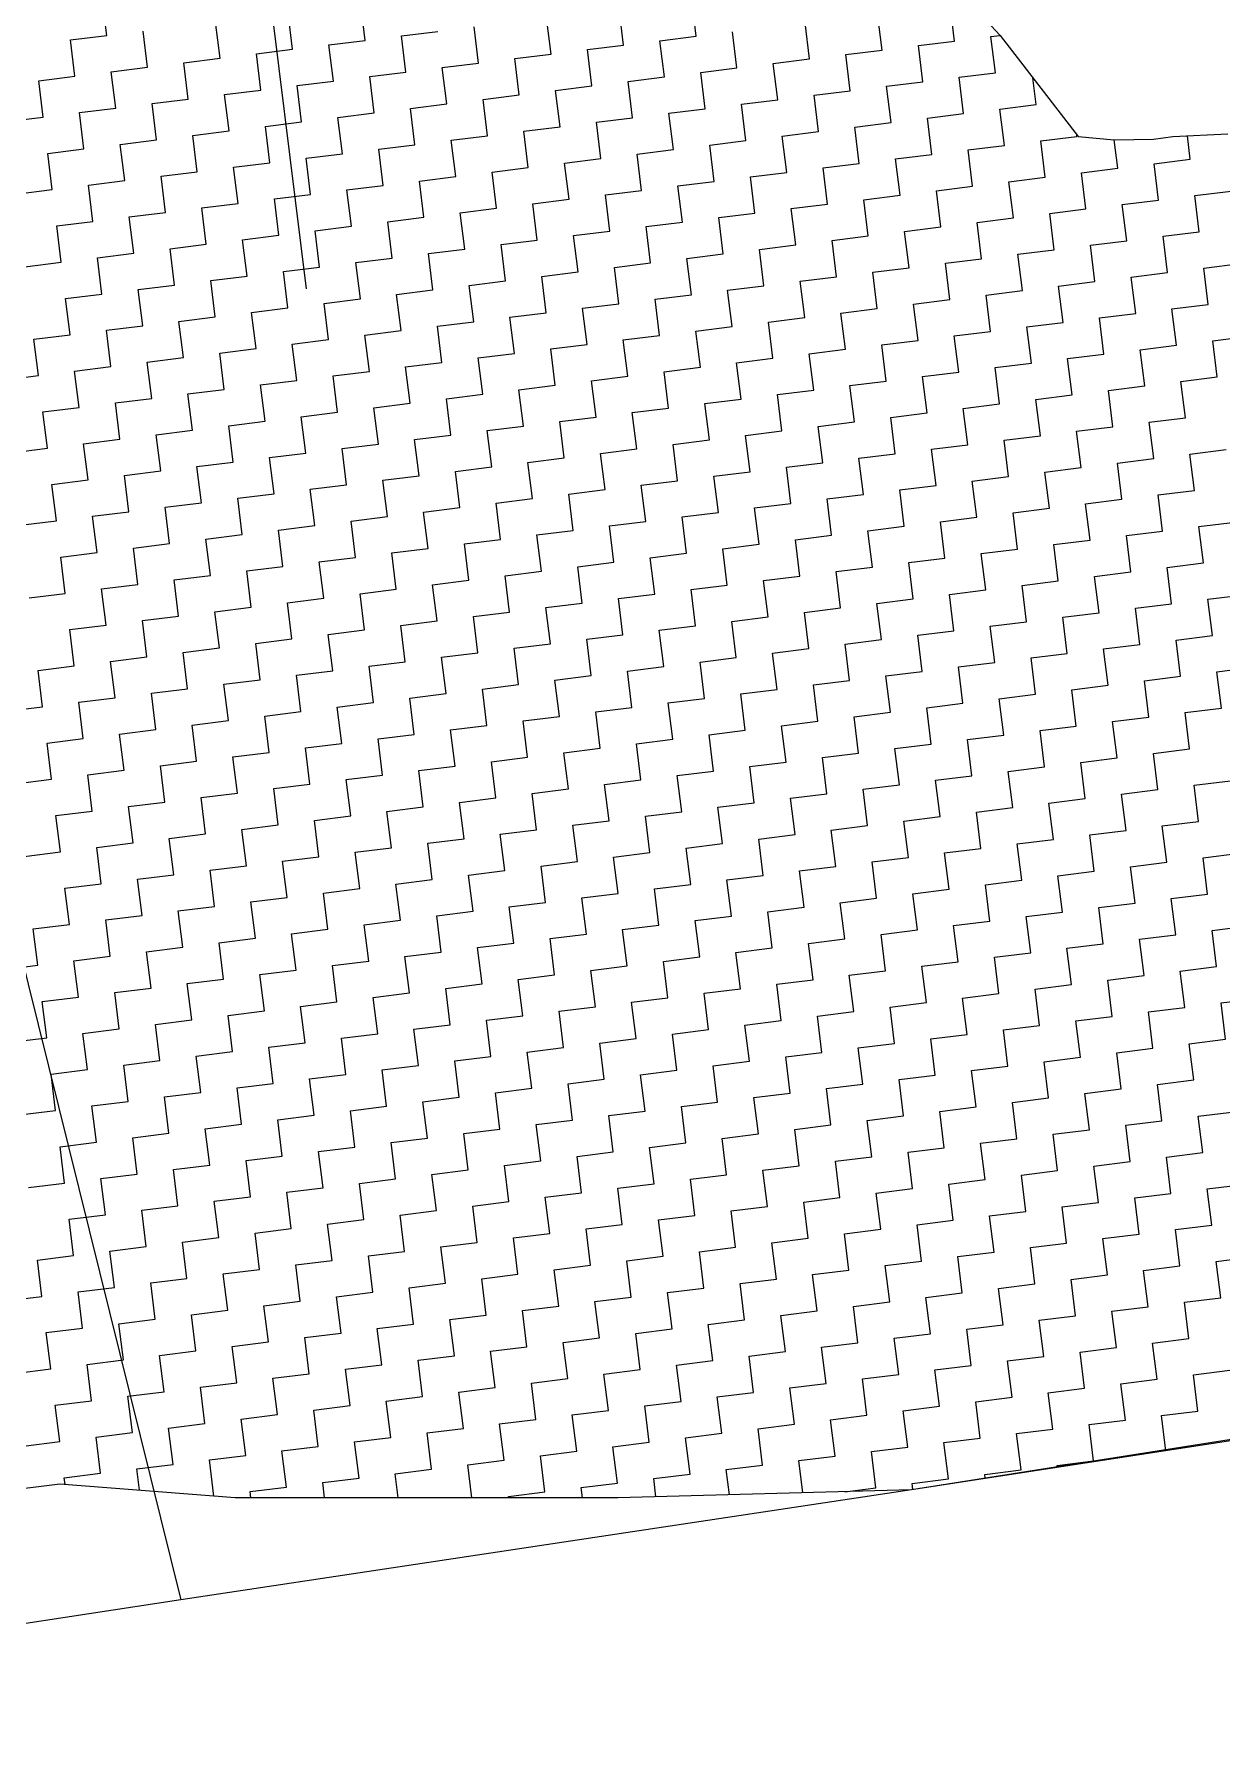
# Model space of a CAD drawing. Header units: metres. Extents: x 286056 to 292206, y 2024114 to 2027347.
# Drawn here: x 289647.4 to 289962.1, y 2024536.5 to 2024992.5 of the extents above; entities that cross this region are included whole.
import ezdxf

# ---------------------------------------------------------------- set-up
doc = ezdxf.new("R2010")
doc.units = ezdxf.units.M
doc.header["$LTSCALE"] = 0.3
doc.header["$MEASUREMENT"] = 0
for name, color, linetype in [('POLY_HATCH', 12, 'Continuous'), ('POLY_PARCEL', 6, 'Continuous'), ('V_BOUND_LINE', 7, 'Continuous')]:
    doc.layers.add(name, color=color, linetype=linetype)

# ---------------------------------------------------------------- blocks, each defined once
blk = doc.blocks.new('13')
blk.add_lwpolyline([(438.202, 223.583), (438.202, 199.323)])
at = {"layer": 'POLY_HATCH', "linetype": 'Continuous'}
for p, q in [((432.5, 208.75), (432.5, 210)), ((431.25, 208.75), (432.5, 208.75)), ((431.25, 207.5), (431.25, 208.75)), ((433.75, 207.5), (433.75, 208.75)), ((436.25, 207.5), (436.25, 208.75)), ((438.75, 207.5), (438.75, 208.75)), ((441.25, 207.5), (441.25, 208.75)), ((430, 207.5), (431.25, 207.5)), ((430, 206.25), (430, 207.5)), ((432.5, 207.5), (433.75, 207.5)), ((432.5, 206.25), (432.5, 207.5)), ((435, 207.5), (436.25, 207.5)), ((435, 206.25), (435, 207.5)), ((437.5, 207.5), (438.75, 207.5)), ((437.5, 206.25), (437.5, 207.5)), ((440, 207.5), (441.25, 207.5)), ((440, 206.25), (440, 207.5)), ((442.5, 207.5), (443.75, 207.5)), ((442.5, 206.25), (442.5, 207.5)), ((445, 206.25), (445, 207.5)), ((447.5, 206.25), (447.5, 207.5)), ((450, 206.25), (450, 207.5)), ((452.5, 206.25), (452.5, 207.5)), ((428.75, 206.25), (430, 206.25)), ((431.25, 206.25), (432.5, 206.25)), ((431.25, 205), (431.25, 206.25)), ((433.75, 206.25), (435, 206.25)), ((433.75, 205), (433.75, 206.25)), ((436.25, 206.25), (437.5, 206.25)), ((436.25, 205), (436.25, 206.25)), ((438.75, 206.25), (440, 206.25)), ((438.75, 205), (438.75, 206.25)), ((441.25, 206.25), (442.5, 206.25)), ((441.25, 205), (441.25, 206.25)), ((443.75, 206.25), (445, 206.25)), ((443.75, 205), (443.75, 206.25)), ((446.25, 206.25), (447.5, 206.25)), ((446.25, 205), (446.25, 206.25)), ((448.75, 206.25), (450, 206.25)), ((448.75, 205), (448.75, 206.25)), ((451.25, 206.25), (452.5, 206.25)), ((451.25, 205), (451.25, 206.25)), ((453.75, 205), (453.75, 206.25)), ((456.25, 205), (456.25, 206.25)), ((458.75, 205), (458.75, 206.25)), ((461.25, 205), (461.25, 206.25)), ((430, 205), (431.25, 205)), ((430, 203.75), (430, 205)), ((432.5, 205), (433.75, 205)), ((432.5, 203.75), (432.5, 205)), ((435, 205), (436.25, 205)), ((435, 203.75), (435, 205)), ((437.5, 205), (438.75, 205)), ((437.5, 203.75), (437.5, 205)), ((440, 205), (441.25, 205)), ((440, 203.75), (440, 205)), ((442.5, 205), (443.75, 205)), ((442.5, 203.75), (442.5, 205)), ((445, 205), (446.25, 205)), ((445, 203.75), (445, 205)), ((447.5, 205), (448.75, 205)), ((447.5, 203.75), (447.5, 205)), ((450, 205), (451.25, 205)), ((450, 203.75), (450, 205)), ((452.5, 205), (453.75, 205)), ((452.5, 203.75), (452.5, 205)), ((455, 205), (456.25, 205)), ((455, 203.75), (455, 205)), ((457.5, 205), (458.75, 205)), ((457.5, 203.75), (457.5, 205)), ((460, 205), (461.25, 205)), ((460, 203.75), (460, 205)), ((462.5, 205), (462.812, 205)), ((462.5, 203.75), (462.5, 205)), ((428.75, 203.75), (430, 203.75)), ((431.25, 203.75), (432.5, 203.75)), ((431.25, 202.5), (431.25, 203.75)), ((433.75, 203.75), (435, 203.75)), ((433.75, 202.5), (433.75, 203.75)), ((436.25, 203.75), (437.5, 203.75)), ((436.25, 202.5), (436.25, 203.75)), ((438.75, 203.75), (440, 203.75)), ((438.75, 202.5), (438.75, 203.75)), ((441.25, 203.75), (442.5, 203.75)), ((441.25, 202.5), (441.25, 203.75)), ((443.75, 203.75), (445, 203.75)), ((443.75, 202.5), (443.75, 203.75)), ((446.25, 203.75), (447.5, 203.75)), ((446.25, 202.5), (446.25, 203.75)), ((448.75, 203.75), (450, 203.75)), ((448.75, 202.5), (448.75, 203.75)), ((451.25, 203.75), (452.5, 203.75)), ((451.25, 202.5), (451.25, 203.75)), ((453.75, 203.75), (455, 203.75)), ((453.75, 202.5), (453.75, 203.75)), ((456.25, 203.75), (457.5, 203.75)), ((456.25, 202.5), (456.25, 203.75)), ((458.75, 203.75), (460, 203.75)), ((458.75, 202.5), (458.75, 203.75)), ((461.25, 203.75), (462.5, 203.75)), ((461.25, 202.5), (461.25, 203.75)), ((463.75, 202.5), (463.75, 203.421)), ((430, 202.5), (431.25, 202.5)), ((430, 201.25), (430, 202.5)), ((432.5, 202.5), (433.75, 202.5)), ((432.5, 201.25), (432.5, 202.5)), ((435, 202.5), (436.25, 202.5)), ((435, 201.25), (435, 202.5)), ((437.5, 202.5), (438.75, 202.5)), ((437.5, 201.25), (437.5, 202.5)), ((440, 202.5), (441.25, 202.5)), ((440, 201.25), (440, 202.5)), ((442.5, 202.5), (443.75, 202.5)), ((442.5, 201.25), (442.5, 202.5)), ((445, 202.5), (446.25, 202.5)), ((445, 201.25), (445, 202.5)), ((447.5, 202.5), (448.75, 202.5)), ((447.5, 201.25), (447.5, 202.5)), ((450, 202.5), (451.25, 202.5)), ((450, 201.25), (450, 202.5)), ((452.5, 202.5), (453.75, 202.5)), ((452.5, 201.25), (452.5, 202.5)), ((455, 202.5), (456.25, 202.5)), ((455, 201.25), (455, 202.5)), ((457.5, 202.5), (458.75, 202.5)), ((457.5, 201.25), (457.5, 202.5)), ((460, 202.5), (461.25, 202.5)), ((460, 201.25), (460, 202.5)), ((462.5, 202.5), (463.75, 202.5)), ((462.5, 201.25), (462.5, 202.5)), ((428.75, 201.25), (430, 201.25)), ((431.25, 201.25), (432.5, 201.25)), ((431.25, 200), (431.25, 201.25)), ((433.75, 201.25), (435, 201.25)), ((433.75, 200), (433.75, 201.25)), ((436.25, 201.25), (437.5, 201.25)), ((436.25, 200), (436.25, 201.25)), ((438.75, 201.25), (440, 201.25)), ((438.75, 200), (438.75, 201.25)), ((441.25, 201.25), (442.5, 201.25)), ((441.25, 200), (441.25, 201.25)), ((443.75, 201.25), (445, 201.25)), ((443.75, 200), (443.75, 201.25)), ((446.25, 201.25), (447.5, 201.25)), ((446.25, 200), (446.25, 201.25)), ((448.75, 201.25), (450, 201.25)), ((448.75, 200), (448.75, 201.25)), ((451.25, 201.25), (452.5, 201.25)), ((451.25, 200), (451.25, 201.25)), ((453.75, 201.25), (455, 201.25)), ((453.75, 200), (453.75, 201.25)), ((456.25, 201.25), (457.5, 201.25)), ((456.25, 200), (456.25, 201.25)), ((458.75, 201.25), (460, 201.25)), ((458.75, 200), (458.75, 201.25)), ((461.25, 201.25), (462.5, 201.25)), ((461.25, 200), (461.25, 201.25)), ((463.75, 201.25), (465, 201.25)), ((463.75, 200), (463.75, 201.25)), ((465, 201.25), (465, 201.314)), ((466.25, 200), (466.25, 200.974)), ((468.75, 200), (468.75, 200.805)), ((430, 200), (431.25, 200)), ((430, 198.75), (430, 200)), ((432.5, 200), (433.75, 200)), ((432.5, 198.75), (432.5, 200)), ((435, 200), (436.25, 200)), ((435, 198.75), (435, 200)), ((437.5, 200), (438.75, 200)), ((437.5, 198.75), (437.5, 200)), ((440, 200), (441.25, 200)), ((440, 198.75), (440, 200)), ((442.5, 200), (443.75, 200)), ((442.5, 198.75), (442.5, 200)), ((445, 200), (446.25, 200)), ((445, 198.75), (445, 200)), ((447.5, 200), (448.75, 200)), ((447.5, 198.75), (447.5, 200)), ((450, 200), (451.25, 200)), ((450, 198.75), (450, 200)), ((452.5, 200), (453.75, 200)), ((452.5, 198.75), (452.5, 200)), ((455, 200), (456.25, 200)), ((455, 198.75), (455, 200)), ((457.5, 200), (458.75, 200)), ((457.5, 198.75), (457.5, 200)), ((460, 200), (461.25, 200)), ((460, 198.75), (460, 200)), ((462.5, 200), (463.75, 200)), ((462.5, 198.75), (462.5, 200)), ((465, 200), (466.25, 200)), ((465, 198.75), (465, 200)), ((467.5, 200), (468.75, 200)), ((467.5, 198.75), (467.5, 200)), ((428.75, 198.75), (430, 198.75)), ((428.75, 197.5), (428.75, 198.75)), ((431.25, 198.75), (432.5, 198.75)), ((431.25, 197.5), (431.25, 198.75)), ((433.75, 198.75), (435, 198.75)), ((433.75, 197.5), (433.75, 198.75)), ((436.25, 198.75), (437.5, 198.75)), ((436.25, 197.5), (436.25, 198.75)), ((438.75, 198.75), (440, 198.75)), ((438.75, 197.5), (438.75, 198.75)), ((441.25, 198.75), (442.5, 198.75)), ((441.25, 197.5), (441.25, 198.75)), ((443.75, 198.75), (445, 198.75)), ((443.75, 197.5), (443.75, 198.75)), ((446.25, 198.75), (447.5, 198.75)), ((446.25, 197.5), (446.25, 198.75)), ((448.75, 198.75), (450, 198.75)), ((448.75, 197.5), (448.75, 198.75)), ((451.25, 198.75), (452.5, 198.75)), ((451.25, 197.5), (451.25, 198.75)), ((453.75, 198.75), (455, 198.75)), ((453.75, 197.5), (453.75, 198.75)), ((456.25, 198.75), (457.5, 198.75)), ((456.25, 197.5), (456.25, 198.75)), ((458.75, 198.75), (460, 198.75)), ((458.75, 197.5), (458.75, 198.75)), ((461.25, 198.75), (462.5, 198.75)), ((461.25, 197.5), (461.25, 198.75)), ((463.75, 198.75), (465, 198.75)), ((463.75, 197.5), (463.75, 198.75)), ((466.25, 198.75), (467.5, 198.75)), ((466.25, 197.5), (466.25, 198.75)), ((468.75, 198.75), (470, 198.75)), ((468.75, 197.5), (468.75, 198.75)), ((427.5, 197.5), (428.75, 197.5)), ((430, 197.5), (431.25, 197.5)), ((430, 196.25), (430, 197.5)), ((432.5, 197.5), (433.75, 197.5)), ((432.5, 196.25), (432.5, 197.5)), ((435, 197.5), (436.25, 197.5)), ((435, 196.25), (435, 197.5)), ((437.5, 197.5), (438.75, 197.5)), ((437.5, 196.25), (437.5, 197.5)), ((440, 197.5), (441.25, 197.5)), ((440, 196.25), (440, 197.5)), ((442.5, 197.5), (443.75, 197.5)), ((442.5, 196.25), (442.5, 197.5)), ((445, 197.5), (446.25, 197.5)), ((445, 196.25), (445, 197.5)), ((447.5, 197.5), (448.75, 197.5)), ((447.5, 196.25), (447.5, 197.5)), ((450, 197.5), (451.25, 197.5)), ((450, 196.25), (450, 197.5)), ((452.5, 197.5), (453.75, 197.5)), ((452.5, 196.25), (452.5, 197.5)), ((455, 197.5), (456.25, 197.5)), ((455, 196.25), (455, 197.5)), ((457.5, 197.5), (458.75, 197.5)), ((457.5, 196.25), (457.5, 197.5)), ((460, 197.5), (461.25, 197.5)), ((460, 196.25), (460, 197.5)), ((462.5, 197.5), (463.75, 197.5)), ((462.5, 196.25), (462.5, 197.5)), ((465, 197.5), (466.25, 197.5)), ((465, 196.25), (465, 197.5)), ((467.5, 197.5), (468.75, 197.5)), ((467.5, 196.25), (467.5, 197.5)), ((428.75, 196.25), (430, 196.25)), ((428.75, 195), (428.75, 196.25)), ((431.25, 196.25), (432.5, 196.25)), ((431.25, 195), (431.25, 196.25)), ((433.75, 196.25), (435, 196.25)), ((433.75, 195), (433.75, 196.25)), ((436.25, 196.25), (437.5, 196.25)), ((436.25, 195), (436.25, 196.25)), ((438.75, 196.25), (440, 196.25)), ((438.75, 195), (438.75, 196.25)), ((441.25, 196.25), (442.5, 196.25)), ((441.25, 195), (441.25, 196.25)), ((443.75, 196.25), (445, 196.25)), ((443.75, 195), (443.75, 196.25)), ((446.25, 196.25), (447.5, 196.25)), ((446.25, 195), (446.25, 196.25)), ((448.75, 196.25), (450, 196.25)), ((448.75, 195), (448.75, 196.25)), ((451.25, 196.25), (452.5, 196.25)), ((451.25, 195), (451.25, 196.25)), ((453.75, 196.25), (455, 196.25)), ((453.75, 195), (453.75, 196.25)), ((456.25, 196.25), (457.5, 196.25)), ((456.25, 195), (456.25, 196.25)), ((458.75, 196.25), (460, 196.25)), ((458.75, 195), (458.75, 196.25)), ((461.25, 196.25), (462.5, 196.25)), ((461.25, 195), (461.25, 196.25)), ((463.75, 196.25), (465, 196.25)), ((463.75, 195), (463.75, 196.25)), ((466.25, 196.25), (467.5, 196.25)), ((466.25, 195), (466.25, 196.25)), ((468.75, 196.25), (470, 196.25)), ((468.75, 195), (468.75, 196.25)), ((427.5, 195), (428.75, 195)), ((430, 195), (431.25, 195)), ((430, 193.75), (430, 195)), ((432.5, 195), (433.75, 195)), ((432.5, 193.75), (432.5, 195)), ((435, 195), (436.25, 195)), ((435, 193.75), (435, 195)), ((437.5, 195), (438.75, 195)), ((437.5, 193.75), (437.5, 195)), ((440, 195), (441.25, 195)), ((440, 193.75), (440, 195)), ((442.5, 195), (443.75, 195)), ((442.5, 193.75), (442.5, 195)), ((445, 195), (446.25, 195)), ((445, 193.75), (445, 195)), ((447.5, 195), (448.75, 195)), ((447.5, 193.75), (447.5, 195)), ((450, 195), (451.25, 195)), ((450, 193.75), (450, 195)), ((452.5, 195), (453.75, 195)), ((452.5, 193.75), (452.5, 195)), ((455, 195), (456.25, 195)), ((455, 193.75), (455, 195)), ((457.5, 195), (458.75, 195)), ((457.5, 193.75), (457.5, 195)), ((460, 195), (461.25, 195)), ((460, 193.75), (460, 195)), ((462.5, 195), (463.75, 195)), ((462.5, 193.75), (462.5, 195)), ((465, 195), (466.25, 195)), ((465, 193.75), (465, 195)), ((467.5, 195), (468.75, 195)), ((467.5, 193.75), (467.5, 195)), ((428.75, 193.75), (430, 193.75)), ((428.75, 192.5), (428.75, 193.75)), ((431.25, 193.75), (432.5, 193.75)), ((431.25, 192.5), (431.25, 193.75)), ((433.75, 193.75), (435, 193.75)), ((433.75, 192.5), (433.75, 193.75)), ((436.25, 193.75), (437.5, 193.75)), ((436.25, 192.5), (436.25, 193.75)), ((438.75, 193.75), (440, 193.75)), ((438.75, 192.5), (438.75, 193.75)), ((441.25, 193.75), (442.5, 193.75)), ((441.25, 192.5), (441.25, 193.75)), ((443.75, 193.75), (445, 193.75)), ((443.75, 192.5), (443.75, 193.75)), ((446.25, 193.75), (447.5, 193.75)), ((446.25, 192.5), (446.25, 193.75)), ((448.75, 193.75), (450, 193.75)), ((448.75, 192.5), (448.75, 193.75)), ((451.25, 193.75), (452.5, 193.75)), ((451.25, 192.5), (451.25, 193.75)), ((453.75, 193.75), (455, 193.75)), ((453.75, 192.5), (453.75, 193.75)), ((456.25, 193.75), (457.5, 193.75)), ((456.25, 192.5), (456.25, 193.75)), ((458.75, 193.75), (460, 193.75)), ((458.75, 192.5), (458.75, 193.75)), ((461.25, 193.75), (462.5, 193.75)), ((461.25, 192.5), (461.25, 193.75)), ((463.75, 193.75), (465, 193.75)), ((463.75, 192.5), (463.75, 193.75)), ((466.25, 193.75), (467.5, 193.75)), ((466.25, 192.5), (466.25, 193.75)), ((468.75, 193.75), (470, 193.75)), ((468.75, 192.5), (468.75, 193.75)), ((427.5, 192.5), (428.75, 192.5)), ((430, 192.5), (431.25, 192.5)), ((430, 191.25), (430, 192.5)), ((432.5, 192.5), (433.75, 192.5)), ((432.5, 191.25), (432.5, 192.5)), ((435, 192.5), (436.25, 192.5)), ((435, 191.25), (435, 192.5)), ((437.5, 192.5), (438.75, 192.5)), ((437.5, 191.25), (437.5, 192.5)), ((440, 192.5), (441.25, 192.5)), ((440, 191.25), (440, 192.5)), ((442.5, 192.5), (443.75, 192.5)), ((442.5, 191.25), (442.5, 192.5)), ((445, 192.5), (446.25, 192.5)), ((445, 191.25), (445, 192.5)), ((447.5, 192.5), (448.75, 192.5)), ((447.5, 191.25), (447.5, 192.5)), ((450, 192.5), (451.25, 192.5)), ((450, 191.25), (450, 192.5)), ((452.5, 192.5), (453.75, 192.5)), ((452.5, 191.25), (452.5, 192.5)), ((455, 192.5), (456.25, 192.5)), ((455, 191.25), (455, 192.5)), ((457.5, 192.5), (458.75, 192.5)), ((457.5, 191.25), (457.5, 192.5)), ((460, 192.5), (461.25, 192.5)), ((460, 191.25), (460, 192.5)), ((462.5, 192.5), (463.75, 192.5)), ((462.5, 191.25), (462.5, 192.5)), ((465, 192.5), (466.25, 192.5)), ((465, 191.25), (465, 192.5)), ((467.5, 192.5), (468.75, 192.5)), ((467.5, 191.25), (467.5, 192.5)), ((428.75, 191.25), (430, 191.25)), ((428.75, 190), (428.75, 191.25)), ((431.25, 191.25), (432.5, 191.25)), ((431.25, 190), (431.25, 191.25)), ((433.75, 191.25), (435, 191.25)), ((433.75, 190), (433.75, 191.25)), ((436.25, 191.25), (437.5, 191.25)), ((436.25, 190), (436.25, 191.25)), ((438.75, 191.25), (440, 191.25)), ((438.75, 190), (438.75, 191.25)), ((441.25, 191.25), (442.5, 191.25)), ((441.25, 190), (441.25, 191.25)), ((443.75, 191.25), (445, 191.25)), ((443.75, 190), (443.75, 191.25)), ((446.25, 191.25), (447.5, 191.25)), ((446.25, 190), (446.25, 191.25)), ((448.75, 191.25), (450, 191.25)), ((448.75, 190), (448.75, 191.25)), ((451.25, 191.25), (452.5, 191.25)), ((451.25, 190), (451.25, 191.25)), ((453.75, 191.25), (455, 191.25)), ((453.75, 190), (453.75, 191.25)), ((456.25, 191.25), (457.5, 191.25)), ((456.25, 190), (456.25, 191.25)), ((458.75, 191.25), (460, 191.25)), ((458.75, 190), (458.75, 191.25)), ((461.25, 191.25), (462.5, 191.25)), ((461.25, 190), (461.25, 191.25)), ((463.75, 191.25), (465, 191.25)), ((463.75, 190), (463.75, 191.25)), ((466.25, 191.25), (467.5, 191.25)), ((466.25, 190), (466.25, 191.25)), ((427.5, 190), (428.75, 190)), ((430, 190), (431.25, 190)), ((430, 188.75), (430, 190)), ((432.5, 190), (433.75, 190)), ((432.5, 188.75), (432.5, 190)), ((435, 190), (436.25, 190)), ((435, 188.75), (435, 190)), ((437.5, 190), (438.75, 190)), ((437.5, 188.75), (437.5, 190)), ((440, 190), (441.25, 190)), ((440, 188.75), (440, 190)), ((442.5, 190), (443.75, 190)), ((442.5, 188.75), (442.5, 190)), ((445, 190), (446.25, 190)), ((445, 188.75), (445, 190)), ((447.5, 190), (448.75, 190)), ((447.5, 188.75), (447.5, 190)), ((450, 190), (451.25, 190)), ((450, 188.75), (450, 190)), ((452.5, 190), (453.75, 190)), ((452.5, 188.75), (452.5, 190)), ((455, 190), (456.25, 190)), ((455, 188.75), (455, 190)), ((457.5, 190), (458.75, 190)), ((457.5, 188.75), (457.5, 190)), ((460, 190), (461.25, 190)), ((460, 188.75), (460, 190)), ((462.5, 190), (463.75, 190)), ((462.5, 188.75), (462.5, 190)), ((465, 190), (466.25, 190)), ((465, 188.75), (465, 190)), ((467.5, 190), (468.75, 190)), ((467.5, 188.75), (467.5, 190)), ((428.75, 188.75), (430, 188.75)), ((428.75, 187.5), (428.75, 188.75)), ((431.25, 188.75), (432.5, 188.75)), ((431.25, 187.5), (431.25, 188.75)), ((433.75, 188.75), (435, 188.75)), ((433.75, 187.5), (433.75, 188.75)), ((436.25, 188.75), (437.5, 188.75)), ((436.25, 187.5), (436.25, 188.75)), ((438.75, 188.75), (440, 188.75)), ((438.75, 187.5), (438.75, 188.75)), ((441.25, 188.75), (442.5, 188.75)), ((441.25, 187.5), (441.25, 188.75)), ((443.75, 188.75), (445, 188.75)), ((443.75, 187.5), (443.75, 188.75)), ((446.25, 188.75), (447.5, 188.75)), ((446.25, 187.5), (446.25, 188.75)), ((448.75, 188.75), (450, 188.75)), ((448.75, 187.5), (448.75, 188.75)), ((451.25, 188.75), (452.5, 188.75)), ((451.25, 187.5), (451.25, 188.75)), ((453.75, 188.75), (455, 188.75)), ((453.75, 187.5), (453.75, 188.75)), ((456.25, 188.75), (457.5, 188.75)), ((456.25, 187.5), (456.25, 188.75)), ((458.75, 188.75), (460, 188.75)), ((458.75, 187.5), (458.75, 188.75)), ((461.25, 188.75), (462.5, 188.75)), ((461.25, 187.5), (461.25, 188.75)), ((463.75, 188.75), (465, 188.75)), ((463.75, 187.5), (463.75, 188.75)), ((466.25, 188.75), (467.5, 188.75)), ((466.25, 187.5), (466.25, 188.75)), ((427.5, 187.5), (428.75, 187.5)), ((427.5, 186.25), (427.5, 187.5)), ((430, 187.5), (431.25, 187.5)), ((430, 186.25), (430, 187.5)), ((432.5, 187.5), (433.75, 187.5)), ((432.5, 186.25), (432.5, 187.5)), ((435, 187.5), (436.25, 187.5)), ((435, 186.25), (435, 187.5)), ((437.5, 187.5), (438.75, 187.5)), ((437.5, 186.25), (437.5, 187.5)), ((440, 187.5), (441.25, 187.5)), ((440, 186.25), (440, 187.5)), ((442.5, 187.5), (443.75, 187.5)), ((442.5, 186.25), (442.5, 187.5)), ((445, 187.5), (446.25, 187.5)), ((445, 186.25), (445, 187.5)), ((447.5, 187.5), (448.75, 187.5)), ((447.5, 186.25), (447.5, 187.5)), ((450, 187.5), (451.25, 187.5)), ((450, 186.25), (450, 187.5)), ((452.5, 187.5), (453.75, 187.5)), ((452.5, 186.25), (452.5, 187.5)), ((455, 187.5), (456.25, 187.5)), ((455, 186.25), (455, 187.5)), ((457.5, 187.5), (458.75, 187.5)), ((457.5, 186.25), (457.5, 187.5)), ((460, 187.5), (461.25, 187.5)), ((460, 186.25), (460, 187.5)), ((462.5, 187.5), (463.75, 187.5)), ((462.5, 186.25), (462.5, 187.5)), ((465, 187.5), (466.25, 187.5)), ((465, 186.25), (465, 187.5)), ((467.5, 187.5), (468.75, 187.5)), ((467.5, 186.25), (467.5, 187.5)), ((426.25, 186.25), (427.5, 186.25)), ((428.75, 186.25), (430, 186.25)), ((428.75, 185), (428.75, 186.25)), ((431.25, 186.25), (432.5, 186.25)), ((431.25, 185), (431.25, 186.25)), ((433.75, 186.25), (435, 186.25)), ((433.75, 185), (433.75, 186.25)), ((436.25, 186.25), (437.5, 186.25)), ((436.25, 185), (436.25, 186.25)), ((438.75, 186.25), (440, 186.25)), ((438.75, 185), (438.75, 186.25)), ((441.25, 186.25), (442.5, 186.25)), ((441.25, 185), (441.25, 186.25)), ((443.75, 186.25), (445, 186.25)), ((443.75, 185), (443.75, 186.25)), ((446.25, 186.25), (447.5, 186.25)), ((446.25, 185), (446.25, 186.25)), ((448.75, 186.25), (450, 186.25)), ((448.75, 185), (448.75, 186.25)), ((451.25, 186.25), (452.5, 186.25)), ((451.25, 185), (451.25, 186.25)), ((453.75, 186.25), (455, 186.25)), ((453.75, 185), (453.75, 186.25)), ((456.25, 186.25), (457.5, 186.25)), ((456.25, 185), (456.25, 186.25)), ((458.75, 186.25), (460, 186.25)), ((458.75, 185), (458.75, 186.25)), ((461.25, 186.25), (462.5, 186.25)), ((461.25, 185), (461.25, 186.25)), ((463.75, 186.25), (465, 186.25)), ((463.75, 185), (463.75, 186.25)), ((466.25, 186.25), (467.5, 186.25)), ((466.25, 185), (466.25, 186.25)), ((427.5, 185), (428.75, 185)), ((427.5, 183.75), (427.5, 185)), ((430, 185), (431.25, 185)), ((430, 183.75), (430, 185)), ((432.5, 185), (433.75, 185)), ((432.5, 183.75), (432.5, 185)), ((435, 185), (436.25, 185)), ((435, 183.75), (435, 185)), ((437.5, 185), (438.75, 185)), ((437.5, 183.75), (437.5, 185)), ((440, 185), (441.25, 185)), ((440, 183.75), (440, 185)), ((442.5, 185), (443.75, 185)), ((442.5, 183.75), (442.5, 185)), ((445, 185), (446.25, 185)), ((445, 183.75), (445, 185)), ((447.5, 185), (448.75, 185)), ((447.5, 183.75), (447.5, 185)), ((450, 185), (451.25, 185)), ((450, 183.75), (450, 185)), ((452.5, 185), (453.75, 185)), ((452.5, 183.75), (452.5, 185)), ((455, 185), (456.25, 185)), ((455, 183.75), (455, 185)), ((457.5, 185), (458.75, 185)), ((457.5, 183.75), (457.5, 185)), ((460, 185), (461.25, 185)), ((460, 183.75), (460, 185)), ((462.5, 185), (463.75, 185)), ((462.5, 183.75), (462.5, 185)), ((465, 185), (466.25, 185)), ((465, 183.75), (465, 185)), ((467.5, 185), (468.75, 185)), ((467.5, 183.75), (467.5, 185)), ((426.25, 183.75), (427.5, 183.75)), ((428.75, 183.75), (430, 183.75)), ((428.75, 182.5), (428.75, 183.75)), ((431.25, 183.75), (432.5, 183.75)), ((431.25, 182.5), (431.25, 183.75)), ((433.75, 183.75), (435, 183.75)), ((433.75, 182.5), (433.75, 183.75)), ((436.25, 183.75), (437.5, 183.75)), ((436.25, 182.5), (436.25, 183.75)), ((438.75, 183.75), (440, 183.75)), ((438.75, 182.5), (438.75, 183.75)), ((441.25, 183.75), (442.5, 183.75)), ((441.25, 182.5), (441.25, 183.75)), ((443.75, 183.75), (445, 183.75)), ((443.75, 182.5), (443.75, 183.75)), ((446.25, 183.75), (447.5, 183.75)), ((446.25, 182.5), (446.25, 183.75)), ((448.75, 183.75), (450, 183.75)), ((448.75, 182.5), (448.75, 183.75)), ((451.25, 183.75), (452.5, 183.75)), ((451.25, 182.5), (451.25, 183.75)), ((453.75, 183.75), (455, 183.75)), ((453.75, 182.5), (453.75, 183.75)), ((456.25, 183.75), (457.5, 183.75)), ((456.25, 182.5), (456.25, 183.75)), ((458.75, 183.75), (460, 183.75)), ((458.75, 182.5), (458.75, 183.75)), ((461.25, 183.75), (462.5, 183.75)), ((461.25, 182.5), (461.25, 183.75)), ((463.75, 183.75), (465, 183.75)), ((463.75, 182.5), (463.75, 183.75)), ((466.25, 183.75), (467.5, 183.75)), ((466.25, 182.5), (466.25, 183.75)), ((427.5, 182.5), (428.75, 182.5)), ((427.5, 181.25), (427.5, 182.5)), ((430, 182.5), (431.25, 182.5)), ((430, 181.25), (430, 182.5)), ((432.5, 182.5), (433.75, 182.5)), ((432.5, 181.25), (432.5, 182.5)), ((435, 182.5), (436.25, 182.5)), ((435, 181.25), (435, 182.5)), ((437.5, 182.5), (438.75, 182.5)), ((437.5, 181.25), (437.5, 182.5)), ((440, 182.5), (441.25, 182.5)), ((440, 181.25), (440, 182.5)), ((442.5, 182.5), (443.75, 182.5)), ((442.5, 181.25), (442.5, 182.5)), ((445, 182.5), (446.25, 182.5)), ((445, 181.25), (445, 182.5)), ((447.5, 182.5), (448.75, 182.5)), ((447.5, 181.25), (447.5, 182.5)), ((450, 182.5), (451.25, 182.5)), ((450, 181.25), (450, 182.5)), ((452.5, 182.5), (453.75, 182.5)), ((452.5, 181.25), (452.5, 182.5)), ((455, 182.5), (456.25, 182.5)), ((455, 181.25), (455, 182.5)), ((457.5, 182.5), (458.75, 182.5)), ((457.5, 181.25), (457.5, 182.5)), ((460, 182.5), (461.25, 182.5)), ((460, 181.25), (460, 182.5)), ((462.5, 182.5), (463.75, 182.5)), ((462.5, 181.25), (462.5, 182.5)), ((465, 182.5), (466.25, 182.5)), ((465, 181.25), (465, 182.5)), ((467.5, 182.5), (468.75, 182.5)), ((467.5, 181.25), (467.5, 182.5)), ((426.25, 181.25), (427.5, 181.25)), ((428.75, 181.25), (430, 181.25)), ((428.75, 180), (428.75, 181.25)), ((431.25, 181.25), (432.5, 181.25)), ((431.25, 180), (431.25, 181.25)), ((433.75, 181.25), (435, 181.25)), ((433.75, 180), (433.75, 181.25)), ((436.25, 181.25), (437.5, 181.25)), ((436.25, 180), (436.25, 181.25)), ((438.75, 181.25), (440, 181.25)), ((438.75, 180), (438.75, 181.25)), ((441.25, 181.25), (442.5, 181.25)), ((441.25, 180), (441.25, 181.25)), ((443.75, 181.25), (445, 181.25)), ((443.75, 180), (443.75, 181.25)), ((446.25, 181.25), (447.5, 181.25)), ((446.25, 180), (446.25, 181.25)), ((448.75, 181.25), (450, 181.25)), ((448.75, 180), (448.75, 181.25)), ((451.25, 181.25), (452.5, 181.25)), ((451.25, 180), (451.25, 181.25)), ((453.75, 181.25), (455, 181.25)), ((453.75, 180), (453.75, 181.25)), ((456.25, 181.25), (457.5, 181.25)), ((456.25, 180), (456.25, 181.25)), ((458.75, 181.25), (460, 181.25)), ((458.75, 180), (458.75, 181.25)), ((461.25, 181.25), (462.5, 181.25)), ((461.25, 180), (461.25, 181.25)), ((463.75, 181.25), (465, 181.25)), ((463.75, 180), (463.75, 181.25)), ((466.25, 181.25), (467.5, 181.25)), ((466.25, 180), (466.25, 181.25)), ((427.5, 180), (428.75, 180)), ((427.5, 178.75), (427.5, 180)), ((430, 180), (431.25, 180)), ((430, 178.75), (430, 180)), ((432.5, 180), (433.75, 180)), ((432.5, 178.75), (432.5, 180)), ((435, 180), (436.25, 180)), ((435, 178.75), (435, 180)), ((437.5, 180), (438.75, 180)), ((437.5, 178.75), (437.5, 180)), ((440, 180), (441.25, 180)), ((440, 178.75), (440, 180)), ((442.5, 180), (443.75, 180)), ((442.5, 178.75), (442.5, 180)), ((445, 180), (446.25, 180)), ((445, 178.75), (445, 180)), ((447.5, 180), (448.75, 180)), ((447.5, 178.75), (447.5, 180)), ((450, 180), (451.25, 180)), ((450, 178.75), (450, 180)), ((452.5, 180), (453.75, 180)), ((452.5, 178.75), (452.5, 180)), ((455, 180), (456.25, 180)), ((455, 178.75), (455, 180)), ((457.5, 180), (458.75, 180)), ((457.5, 178.75), (457.5, 180)), ((460, 180), (461.25, 180)), ((460, 178.75), (460, 180)), ((462.5, 180), (463.75, 180)), ((462.5, 178.75), (462.5, 180)), ((465, 180), (466.25, 180)), ((465, 178.75), (465, 180)), ((426.25, 178.75), (427.5, 178.75)), ((426.25, 177.5), (426.25, 178.75)), ((428.75, 178.75), (430, 178.75)), ((428.75, 177.5), (428.75, 178.75)), ((431.25, 178.75), (432.5, 178.75)), ((431.25, 177.5), (431.25, 178.75)), ((433.75, 178.75), (435, 178.75)), ((433.75, 177.5), (433.75, 178.75)), ((436.25, 178.75), (437.5, 178.75)), ((436.25, 177.5), (436.25, 178.75)), ((438.75, 178.75), (440, 178.75)), ((438.75, 177.5), (438.75, 178.75)), ((441.25, 178.75), (442.5, 178.75)), ((441.25, 177.5), (441.25, 178.75)), ((443.75, 178.75), (445, 178.75)), ((443.75, 177.5), (443.75, 178.75)), ((446.25, 178.75), (447.5, 178.75)), ((446.25, 177.5), (446.25, 178.75)), ((448.75, 178.75), (450, 178.75)), ((448.75, 177.5), (448.75, 178.75)), ((451.25, 178.75), (452.5, 178.75)), ((451.25, 177.5), (451.25, 178.75)), ((453.75, 178.75), (455, 178.75)), ((453.75, 177.5), (453.75, 178.75)), ((456.25, 178.75), (457.5, 178.75)), ((456.25, 177.5), (456.25, 178.75)), ((458.75, 178.75), (460, 178.75)), ((458.75, 177.5), (458.75, 178.75)), ((461.25, 178.75), (462.5, 178.75)), ((461.25, 177.5), (461.25, 178.75)), ((463.75, 178.75), (465, 178.75)), ((463.75, 177.5), (463.75, 178.75)), ((466.25, 178.75), (467.5, 178.75)), ((466.25, 177.5), (466.25, 178.75)), ((425, 177.5), (426.25, 177.5)), ((427.5, 177.5), (428.75, 177.5)), ((427.5, 176.25), (427.5, 177.5)), ((430, 177.5), (431.25, 177.5)), ((430, 176.25), (430, 177.5)), ((432.5, 177.5), (433.75, 177.5)), ((432.5, 176.25), (432.5, 177.5)), ((435, 177.5), (436.25, 177.5)), ((435, 176.25), (435, 177.5)), ((437.5, 177.5), (438.75, 177.5)), ((437.5, 176.25), (437.5, 177.5)), ((440, 177.5), (441.25, 177.5)), ((440, 176.25), (440, 177.5)), ((442.5, 177.5), (443.75, 177.5)), ((442.5, 176.25), (442.5, 177.5)), ((445, 177.5), (446.25, 177.5)), ((445, 176.25), (445, 177.5)), ((447.5, 177.5), (448.75, 177.5)), ((447.5, 176.25), (447.5, 177.5)), ((450, 177.5), (451.25, 177.5)), ((450, 176.25), (450, 177.5)), ((452.5, 177.5), (453.75, 177.5)), ((452.5, 176.25), (452.5, 177.5)), ((455, 177.5), (456.25, 177.5)), ((455, 176.25), (455, 177.5)), ((457.5, 177.5), (458.75, 177.5)), ((457.5, 176.25), (457.5, 177.5)), ((460, 177.5), (461.25, 177.5)), ((460, 176.25), (460, 177.5)), ((462.5, 177.5), (463.75, 177.5)), ((462.5, 176.25), (462.5, 177.5)), ((465, 177.5), (466.25, 177.5)), ((465, 176.25), (465, 177.5)), ((426.25, 176.25), (427.5, 176.25)), ((426.25, 175), (426.25, 176.25)), ((428.75, 176.25), (430, 176.25)), ((428.75, 175), (428.75, 176.25)), ((431.25, 176.25), (432.5, 176.25)), ((431.25, 175), (431.25, 176.25)), ((433.75, 176.25), (435, 176.25)), ((433.75, 175), (433.75, 176.25)), ((436.25, 176.25), (437.5, 176.25)), ((436.25, 175), (436.25, 176.25)), ((438.75, 176.25), (440, 176.25)), ((438.75, 175), (438.75, 176.25)), ((441.25, 176.25), (442.5, 176.25)), ((441.25, 175), (441.25, 176.25)), ((443.75, 176.25), (445, 176.25)), ((443.75, 175), (443.75, 176.25)), ((446.25, 176.25), (447.5, 176.25)), ((446.25, 175), (446.25, 176.25)), ((448.75, 176.25), (450, 176.25)), ((448.75, 175), (448.75, 176.25)), ((451.25, 176.25), (452.5, 176.25)), ((451.25, 175), (451.25, 176.25)), ((453.75, 176.25), (455, 176.25)), ((453.75, 175), (453.75, 176.25)), ((456.25, 176.25), (457.5, 176.25)), ((456.25, 175), (456.25, 176.25)), ((458.75, 176.25), (460, 176.25)), ((458.75, 175), (458.75, 176.25)), ((461.25, 176.25), (462.5, 176.25)), ((461.25, 175), (461.25, 176.25)), ((463.75, 176.25), (465, 176.25)), ((463.75, 175), (463.75, 176.25)), ((466.25, 176.25), (467.5, 176.25)), ((466.25, 175), (466.25, 176.25)), ((425, 175), (426.25, 175)), ((427.5, 175), (428.75, 175)), ((427.5, 173.75), (427.5, 175)), ((430, 175), (431.25, 175)), ((430, 173.75), (430, 175)), ((432.5, 175), (433.75, 175)), ((432.5, 173.75), (432.5, 175)), ((435, 175), (436.25, 175)), ((435, 173.75), (435, 175)), ((437.5, 175), (438.75, 175)), ((437.5, 173.75), (437.5, 175)), ((440, 175), (441.25, 175)), ((440, 173.75), (440, 175)), ((442.5, 175), (443.75, 175)), ((442.5, 173.75), (442.5, 175)), ((445, 175), (446.25, 175)), ((445, 173.75), (445, 175)), ((447.5, 175), (448.75, 175)), ((447.5, 173.75), (447.5, 175)), ((450, 175), (451.25, 175)), ((450, 173.75), (450, 175)), ((452.5, 175), (453.75, 175)), ((452.5, 173.75), (452.5, 175)), ((455, 175), (456.25, 175)), ((455, 173.75), (455, 175)), ((457.5, 175), (458.75, 175)), ((457.5, 173.75), (457.5, 175)), ((460, 175), (461.25, 175)), ((460, 173.75), (460, 175)), ((462.5, 175), (463.75, 175)), ((462.5, 173.75), (462.5, 175)), ((465, 175), (466.25, 175)), ((465, 173.75), (465, 175)), ((426.25, 173.75), (427.5, 173.75)), ((426.25, 172.5), (426.25, 173.75)), ((428.75, 173.75), (430, 173.75)), ((428.75, 172.5), (428.75, 173.75)), ((431.25, 173.75), (432.5, 173.75)), ((431.25, 172.5), (431.25, 173.75)), ((433.75, 173.75), (435, 173.75)), ((433.75, 172.5), (433.75, 173.75)), ((436.25, 173.75), (437.5, 173.75)), ((436.25, 172.5), (436.25, 173.75)), ((438.75, 173.75), (440, 173.75)), ((438.75, 172.5), (438.75, 173.75)), ((441.25, 173.75), (442.5, 173.75)), ((441.25, 172.5), (441.25, 173.75)), ((443.75, 173.75), (445, 173.75)), ((443.75, 172.5), (443.75, 173.75)), ((446.25, 173.75), (447.5, 173.75)), ((446.25, 172.5), (446.25, 173.75)), ((448.75, 173.75), (450, 173.75)), ((448.75, 172.5), (448.75, 173.75)), ((451.25, 173.75), (452.5, 173.75)), ((451.25, 172.5), (451.25, 173.75)), ((453.75, 173.75), (455, 173.75)), ((453.75, 172.5), (453.75, 173.75)), ((456.25, 173.75), (457.5, 173.75)), ((456.25, 172.5), (456.25, 173.75)), ((458.75, 173.75), (460, 173.75)), ((458.75, 172.5), (458.75, 173.75)), ((461.25, 173.75), (462.5, 173.75)), ((461.25, 172.5), (461.25, 173.75)), ((463.75, 173.75), (465, 173.75)), ((463.75, 172.5), (463.75, 173.75)), ((466.25, 173.75), (467.5, 173.75)), ((466.25, 172.5), (466.25, 173.75)), ((425, 172.5), (426.25, 172.5)), ((427.5, 172.5), (428.75, 172.5)), ((427.5, 171.25), (427.5, 172.5)), ((430, 172.5), (431.25, 172.5)), ((430, 171.25), (430, 172.5)), ((432.5, 172.5), (433.75, 172.5)), ((432.5, 171.25), (432.5, 172.5)), ((435, 172.5), (436.25, 172.5)), ((435, 171.25), (435, 172.5)), ((437.5, 172.5), (438.75, 172.5)), ((437.5, 171.25), (437.5, 172.5)), ((440, 172.5), (441.25, 172.5)), ((440, 171.25), (440, 172.5)), ((442.5, 172.5), (443.75, 172.5)), ((442.5, 171.25), (442.5, 172.5)), ((445, 172.5), (446.25, 172.5)), ((445, 171.25), (445, 172.5)), ((447.5, 172.5), (448.75, 172.5)), ((447.5, 171.25), (447.5, 172.5)), ((450, 172.5), (451.25, 172.5)), ((450, 171.25), (450, 172.5)), ((452.5, 172.5), (453.75, 172.5)), ((452.5, 171.25), (452.5, 172.5)), ((455, 172.5), (456.25, 172.5)), ((455, 171.25), (455, 172.5)), ((457.5, 172.5), (458.75, 172.5)), ((457.5, 171.25), (457.5, 172.5)), ((460, 172.5), (461.25, 172.5)), ((460, 171.25), (460, 172.5)), ((462.5, 172.5), (463.75, 172.5)), ((462.5, 171.25), (462.5, 172.5)), ((465, 172.5), (466.25, 172.5)), ((465, 171.25), (465, 172.5)), ((426.25, 171.25), (427.5, 171.25)), ((426.25, 170), (426.25, 171.25)), ((428.75, 171.25), (430, 171.25)), ((428.75, 170), (428.75, 171.25)), ((431.25, 171.25), (432.5, 171.25)), ((431.25, 170), (431.25, 171.25)), ((433.75, 171.25), (435, 171.25)), ((433.75, 170), (433.75, 171.25)), ((436.25, 171.25), (437.5, 171.25)), ((436.25, 170), (436.25, 171.25)), ((438.75, 171.25), (440, 171.25)), ((438.75, 170), (438.75, 171.25)), ((441.25, 171.25), (442.5, 171.25)), ((441.25, 170), (441.25, 171.25)), ((443.75, 171.25), (445, 171.25)), ((443.75, 170), (443.75, 171.25)), ((446.25, 171.25), (447.5, 171.25)), ((446.25, 170), (446.25, 171.25)), ((448.75, 171.25), (450, 171.25)), ((448.75, 170), (448.75, 171.25)), ((451.25, 171.25), (452.5, 171.25)), ((451.25, 170), (451.25, 171.25)), ((453.75, 171.25), (455, 171.25)), ((453.75, 170), (453.75, 171.25)), ((456.25, 171.25), (457.5, 171.25)), ((456.25, 170), (456.25, 171.25)), ((458.75, 171.25), (460, 171.25)), ((458.75, 170), (458.75, 171.25)), ((461.25, 171.25), (462.5, 171.25)), ((461.25, 170), (461.25, 171.25)), ((463.75, 171.25), (465, 171.25)), ((463.75, 170), (463.75, 171.25)), ((466.25, 171.25), (467.5, 171.25)), ((466.25, 170), (466.25, 171.25)), ((425, 170), (426.25, 170)), ((427.5, 170), (428.75, 170)), ((427.5, 168.75), (427.5, 170)), ((430, 170), (431.25, 170)), ((430, 168.75), (430, 170)), ((432.5, 170), (433.75, 170)), ((432.5, 168.75), (432.5, 170)), ((435, 170), (436.25, 170)), ((435, 168.75), (435, 170)), ((437.5, 170), (438.75, 170)), ((437.5, 168.75), (437.5, 170)), ((440, 170), (441.25, 170)), ((440, 168.75), (440, 170)), ((442.5, 170), (443.75, 170)), ((442.5, 168.75), (442.5, 170)), ((445, 170), (446.25, 170)), ((445, 168.75), (445, 170)), ((447.5, 170), (448.75, 170)), ((447.5, 168.75), (447.5, 170)), ((450, 170), (451.25, 170)), ((450, 168.75), (450, 170)), ((452.5, 170), (453.75, 170)), ((452.5, 168.75), (452.5, 170)), ((455, 170), (456.25, 170)), ((455, 168.75), (455, 170)), ((457.5, 170), (458.75, 170)), ((457.5, 168.75), (457.5, 170)), ((460, 170), (461.25, 170)), ((460, 168.75), (460, 170)), ((462.5, 170), (463.75, 170)), ((462.5, 168.75), (462.5, 170)), ((465, 170), (466.25, 170)), ((465, 168.75), (465, 170)), ((426.25, 168.75), (427.5, 168.75)), ((426.25, 167.5), (426.25, 168.75)), ((428.75, 168.75), (430, 168.75)), ((428.75, 167.5), (428.75, 168.75)), ((431.25, 168.75), (432.5, 168.75)), ((431.25, 167.5), (431.25, 168.75)), ((433.75, 168.75), (435, 168.75)), ((433.75, 167.5), (433.75, 168.75)), ((436.25, 168.75), (437.5, 168.75)), ((436.25, 167.5), (436.25, 168.75)), ((438.75, 168.75), (440, 168.75)), ((438.75, 167.5), (438.75, 168.75)), ((441.25, 168.75), (442.5, 168.75)), ((441.25, 167.5), (441.25, 168.75)), ((443.75, 168.75), (445, 168.75)), ((443.75, 167.5), (443.75, 168.75)), ((446.25, 168.75), (447.5, 168.75)), ((446.25, 167.5), (446.25, 168.75)), ((448.75, 168.75), (450, 168.75)), ((448.75, 167.5), (448.75, 168.75)), ((451.25, 168.75), (452.5, 168.75)), ((451.25, 167.5), (451.25, 168.75)), ((453.75, 168.75), (455, 168.75)), ((453.75, 167.5), (453.75, 168.75)), ((456.25, 168.75), (457.5, 168.75)), ((456.25, 167.5), (456.25, 168.75)), ((458.75, 168.75), (460, 168.75)), ((458.75, 167.5), (458.75, 168.75)), ((461.25, 168.75), (462.5, 168.75)), ((461.25, 167.5), (461.25, 168.75)), ((463.75, 168.75), (465, 168.75)), ((463.75, 167.5), (463.75, 168.75)), ((425, 167.5), (426.25, 167.5)), ((425, 166.25), (425, 167.5)), ((427.5, 167.5), (428.75, 167.5)), ((427.5, 166.25), (427.5, 167.5)), ((430, 167.5), (431.25, 167.5)), ((430, 166.25), (430, 167.5)), ((432.5, 167.5), (433.75, 167.5)), ((432.5, 166.25), (432.5, 167.5)), ((435, 167.5), (436.25, 167.5)), ((435, 166.25), (435, 167.5)), ((437.5, 167.5), (438.75, 167.5)), ((437.5, 166.25), (437.5, 167.5)), ((440, 167.5), (441.25, 167.5)), ((440, 166.25), (440, 167.5)), ((442.5, 167.5), (443.75, 167.5)), ((442.5, 166.25), (442.5, 167.5)), ((445, 167.5), (446.25, 167.5)), ((445, 166.25), (445, 167.5)), ((447.5, 167.5), (448.75, 167.5)), ((447.5, 166.25), (447.5, 167.5)), ((450, 167.5), (451.25, 167.5)), ((450, 166.25), (450, 167.5)), ((452.5, 167.5), (453.75, 167.5)), ((452.5, 166.25), (452.5, 167.5)), ((455, 167.5), (456.25, 167.5)), ((455, 166.25), (455, 167.5)), ((457.5, 167.5), (458.75, 167.5)), ((457.5, 166.25), (457.5, 167.5)), ((460, 167.5), (461.25, 167.5)), ((460, 166.25), (460, 167.5)), ((462.5, 167.5), (463.75, 167.5)), ((462.5, 166.25), (462.5, 167.5)), ((465, 167.5), (466.25, 167.5)), ((465, 166.25), (465, 167.5)), ((423.75, 166.25), (425, 166.25)), ((426.25, 166.25), (427.5, 166.25)), ((426.25, 165), (426.25, 166.25)), ((428.75, 166.25), (430, 166.25)), ((428.75, 165), (428.75, 166.25)), ((431.25, 166.25), (432.5, 166.25)), ((431.25, 165), (431.25, 166.25)), ((433.75, 166.25), (435, 166.25)), ((433.75, 165), (433.75, 166.25)), ((436.25, 166.25), (437.5, 166.25)), ((436.25, 165), (436.25, 166.25)), ((438.75, 166.25), (440, 166.25)), ((438.75, 165), (438.75, 166.25)), ((441.25, 166.25), (442.5, 166.25)), ((441.25, 165), (441.25, 166.25)), ((443.75, 166.25), (445, 166.25)), ((443.75, 165), (443.75, 166.25)), ((446.25, 166.25), (447.5, 166.25)), ((446.25, 165), (446.25, 166.25)), ((448.75, 166.25), (450, 166.25)), ((448.75, 165), (448.75, 166.25)), ((451.25, 166.25), (452.5, 166.25)), ((451.25, 165), (451.25, 166.25)), ((453.75, 166.25), (455, 166.25)), ((453.75, 165), (453.75, 166.25)), ((456.25, 166.25), (457.5, 166.25)), ((456.25, 165), (456.25, 166.25)), ((458.75, 166.25), (460, 166.25)), ((458.75, 165), (458.75, 166.25)), ((461.25, 166.25), (462.5, 166.25)), ((461.25, 165), (461.25, 166.25)), ((463.75, 166.25), (465, 166.25)), ((463.75, 165), (463.75, 166.25)), ((425, 165), (426.25, 165)), ((425, 163.75), (425, 165)), ((427.5, 165), (428.75, 165)), ((427.5, 163.75), (427.5, 165)), ((430, 165), (431.25, 165)), ((430, 163.75), (430, 165)), ((432.5, 165), (433.75, 165)), ((432.5, 163.75), (432.5, 165)), ((435, 165), (436.25, 165)), ((435, 163.75), (435, 165)), ((437.5, 165), (438.75, 165)), ((437.5, 163.75), (437.5, 165)), ((440, 165), (441.25, 165)), ((440, 163.75), (440, 165)), ((442.5, 165), (443.75, 165)), ((442.5, 163.75), (442.5, 165)), ((445, 165), (446.25, 165)), ((445, 163.75), (445, 165)), ((447.5, 165), (448.75, 165)), ((447.5, 163.75), (447.5, 165)), ((450, 165), (451.25, 165)), ((450, 163.75), (450, 165)), ((452.5, 165), (453.75, 165)), ((452.5, 163.75), (452.5, 165)), ((455, 165), (456.25, 165)), ((455, 163.75), (455, 165)), ((457.5, 165), (458.75, 165)), ((457.5, 163.75), (457.5, 165)), ((460, 165), (461.25, 165)), ((460, 163.75), (460, 165)), ((462.5, 165), (463.75, 165)), ((462.5, 163.75), (462.5, 165)), ((465, 165), (466.25, 165)), ((465, 163.75), (465, 165)), ((423.75, 163.75), (425, 163.75)), ((426.25, 163.75), (427.5, 163.75)), ((426.25, 162.5), (426.25, 163.75)), ((428.75, 163.75), (430, 163.75)), ((428.75, 162.5), (428.75, 163.75)), ((431.25, 163.75), (432.5, 163.75)), ((431.25, 162.5), (431.25, 163.75)), ((433.75, 163.75), (435, 163.75)), ((433.75, 162.5), (433.75, 163.75)), ((436.25, 163.75), (437.5, 163.75)), ((436.25, 162.5), (436.25, 163.75)), ((438.75, 163.75), (440, 163.75)), ((438.75, 162.5), (438.75, 163.75)), ((441.25, 163.75), (442.5, 163.75)), ((441.25, 162.5), (441.25, 163.75)), ((443.75, 163.75), (445, 163.75)), ((443.75, 162.5), (443.75, 163.75)), ((446.25, 163.75), (447.5, 163.75)), ((446.25, 162.5), (446.25, 163.75)), ((448.75, 163.75), (450, 163.75)), ((448.75, 162.5), (448.75, 163.75)), ((451.25, 163.75), (452.5, 163.75)), ((451.25, 162.5), (451.25, 163.75)), ((453.75, 163.75), (455, 163.75)), ((453.75, 162.5), (453.75, 163.75)), ((456.25, 163.75), (457.5, 163.75)), ((456.25, 162.5), (456.25, 163.75)), ((458.75, 163.75), (460, 163.75)), ((458.75, 162.5), (458.75, 163.75)), ((461.25, 163.75), (462.5, 163.75)), ((461.25, 162.5), (461.25, 163.75)), ((463.75, 163.75), (465, 163.75)), ((463.75, 162.5), (463.75, 163.75)), ((425, 162.5), (426.25, 162.5)), ((425, 161.25), (425, 162.5)), ((427.5, 162.5), (428.75, 162.5)), ((427.5, 161.25), (427.5, 162.5)), ((430, 162.5), (431.25, 162.5)), ((430, 161.25), (430, 162.5)), ((432.5, 162.5), (433.75, 162.5)), ((432.5, 161.25), (432.5, 162.5)), ((435, 162.5), (436.25, 162.5)), ((435, 161.25), (435, 162.5)), ((437.5, 162.5), (438.75, 162.5)), ((437.5, 161.25), (437.5, 162.5)), ((440, 162.5), (441.25, 162.5)), ((440, 161.25), (440, 162.5)), ((442.5, 162.5), (443.75, 162.5)), ((442.5, 161.25), (442.5, 162.5)), ((445, 162.5), (446.25, 162.5)), ((445, 161.25), (445, 162.5)), ((447.5, 162.5), (448.75, 162.5)), ((447.5, 161.25), (447.5, 162.5)), ((450, 162.5), (451.25, 162.5)), ((450, 161.25), (450, 162.5)), ((452.5, 162.5), (453.75, 162.5)), ((452.5, 161.25), (452.5, 162.5)), ((455, 162.5), (456.25, 162.5)), ((455, 161.25), (455, 162.5)), ((457.5, 162.5), (458.75, 162.5)), ((457.5, 161.25), (457.5, 162.5)), ((460, 162.5), (461.25, 162.5)), ((460, 161.25), (460, 162.5)), ((462.5, 162.5), (463.75, 162.5)), ((462.5, 161.25), (462.5, 162.5)), ((465, 162.5), (466.25, 162.5)), ((465, 161.25), (465, 162.5)), ((423.75, 161.25), (425, 161.25)), ((426.25, 161.25), (427.5, 161.25)), ((426.25, 160), (426.25, 161.25)), ((428.75, 161.25), (430, 161.25)), ((428.75, 160), (428.75, 161.25)), ((431.25, 161.25), (432.5, 161.25)), ((431.25, 160), (431.25, 161.25)), ((433.75, 161.25), (435, 161.25)), ((433.75, 160), (433.75, 161.25)), ((436.25, 161.25), (437.5, 161.25)), ((436.25, 160), (436.25, 161.25)), ((438.75, 161.25), (440, 161.25)), ((438.75, 160), (438.75, 161.25)), ((441.25, 161.25), (442.5, 161.25)), ((441.25, 160), (441.25, 161.25)), ((443.75, 161.25), (445, 161.25)), ((443.75, 160), (443.75, 161.25)), ((446.25, 161.25), (447.5, 161.25)), ((446.25, 160), (446.25, 161.25)), ((448.75, 161.25), (450, 161.25)), ((448.75, 160), (448.75, 161.25)), ((451.25, 161.25), (452.5, 161.25)), ((451.25, 160), (451.25, 161.25)), ((453.75, 161.25), (455, 161.25)), ((453.75, 160), (453.75, 161.25)), ((456.25, 161.25), (457.5, 161.25)), ((456.25, 160), (456.25, 161.25)), ((458.75, 161.25), (460, 161.25)), ((458.75, 160), (458.75, 161.25)), ((461.25, 161.25), (462.5, 161.25)), ((461.25, 160), (461.25, 161.25)), ((463.75, 161.25), (465, 161.25)), ((463.75, 160), (463.75, 161.25)), ((425, 160), (426.25, 160)), ((425, 159.772), (425, 160)), ((427.5, 160), (428.75, 160)), ((427.5, 159.261), (427.5, 160)), ((430, 160), (431.25, 160)), ((430, 158.75), (430, 160)), ((432.5, 160), (433.75, 160)), ((432.5, 158.75), (432.5, 160)), ((435, 160), (436.25, 160)), ((435, 158.75), (435, 160)), ((437.5, 160), (438.75, 160)), ((437.5, 158.75), (437.5, 160)), ((440, 160), (441.25, 160)), ((440, 158.75), (440, 160)), ((442.5, 160), (443.75, 160)), ((442.5, 158.75), (442.5, 160)), ((445, 160), (446.25, 160)), ((445, 158.75), (445, 160)), ((447.5, 160), (448.75, 160)), ((447.5, 158.75), (447.5, 160)), ((450, 160), (451.25, 160)), ((450, 158.75), (450, 160)), ((452.5, 160), (453.75, 160)), ((452.5, 158.75), (452.5, 160)), ((455, 160), (456.25, 160)), ((455, 158.75), (455, 160)), ((457.5, 160), (458.75, 160)), ((457.5, 158.75), (457.5, 160)), ((460, 160), (461.25, 160)), ((460, 158.75), (460, 160)), ((462.5, 160), (463.75, 160)), ((462.5, 158.75), (462.5, 160)), ((429.998, 158.75), (430, 158.75)), ((431.25, 158.75), (432.5, 158.75)), ((431.25, 158.537), (431.25, 158.75)), ((433.75, 158.75), (435, 158.75)), ((433.75, 158.228), (433.75, 158.75)), ((436.25, 158.75), (437.5, 158.75)), ((436.25, 157.919), (436.25, 158.75)), ((438.75, 158.75), (440, 158.75)), ((438.75, 157.61), (438.75, 158.75)), ((441.25, 158.75), (442.5, 158.75)), ((441.25, 157.5), (441.25, 158.75)), ((443.75, 158.75), (445, 158.75)), ((443.75, 157.5), (443.75, 158.75)), ((446.25, 158.75), (447.5, 158.75)), ((446.25, 157.5), (446.25, 158.75)), ((448.75, 158.75), (450, 158.75)), ((448.75, 157.5), (448.75, 158.75)), ((451.25, 158.75), (452.5, 158.75)), ((451.25, 157.5), (451.25, 158.75)), ((453.75, 158.75), (455, 158.75)), ((453.75, 157.5), (453.75, 158.75)), ((456.25, 158.75), (457.5, 158.75)), ((456.25, 157.5), (456.25, 158.75)), ((458.75, 158.75), (460, 158.75)), ((458.75, 157.5), (458.75, 158.75)), ((461.25, 158.75), (462.5, 158.75)), ((461.25, 157.5), (461.25, 158.75)), ((463.75, 158.75), (465, 158.75)), ((463.75, 157.5), (463.75, 158.75)), ((440, 157.5), (441.25, 157.5)), ((440, 157.455), (440, 157.5)), ((442.5, 157.5), (443.75, 157.5)), ((442.5, 157.146), (442.5, 157.5)), ((445, 157.5), (446.25, 157.5)), ((445, 156.872), (445, 157.5)), ((447.5, 157.5), (448.75, 157.5)), ((447.5, 156.63), (447.5, 157.5)), ((450, 157.5), (451.25, 157.5)), ((450, 156.388), (450, 157.5)), ((452.5, 157.5), (453.75, 157.5)), ((452.5, 156.25), (452.5, 157.5)), ((455, 157.5), (456.25, 157.5)), ((455, 156.25), (455, 157.5)), ((457.5, 157.5), (458.75, 157.5)), ((457.5, 156.25), (457.5, 157.5)), ((460, 157.5), (461.25, 157.5)), ((460, 156.25), (460, 157.5)), ((462.5, 157.5), (463.75, 157.5)), ((462.5, 156.289), (462.5, 157.5)), ((451.432, 156.25), (452.5, 156.25)), ((453.75, 156.25), (455, 156.25)), ((453.75, 156.032), (453.75, 156.25)), ((456.25, 156.25), (457.5, 156.25)), ((456.25, 156.106), (456.25, 156.25)), ((458.75, 156.25), (460, 156.25)), ((458.75, 156.179), (458.75, 156.25))]:
    blk.add_line(p, q, dxfattribs=at)
at = {"layer": 'POLY_HATCH'}
for p, q in [((461.478, 206.866), (462.817, 204.992)), ((462.817, 204.992), (465.043, 201.242)), ((465.043, 201.242), (466.248, 200.974)), ((466.248, 200.974), (467.587, 200.84)), ((467.587, 200.84), (468.257, 200.84)), ((468.257, 200.84), (470.131, 200.706)), ((424.825, 159.807), (422.683, 159.807)), ((430.717, 158.603), (424.825, 159.807)), ((443.706, 156.997), (430.717, 158.603)), ((453.702, 156.031), (443.706, 156.997)), ((487.439, 157.022), (453.702, 156.031))]:
    blk.add_line(p, q, dxfattribs=at)
at = {"layer": 'POLY_PARCEL'}
blk.add_line((423.887, 193.108), (428.443, 155.375), dxfattribs=at)
at = {"layer": 'V_BOUND_LINE'}
for p, q in [((487.709, 157.147), (453.702, 156.031)), ((453.702, 156.031), (428.443, 155.375)), ((428.443, 155.375), (393.072, 154.387))]:
    blk.add_line(p, q, dxfattribs=at)

msp = doc.modelspace()

# ---------------------------------------------------------------- block references
at = {"xscale": 7.751650312977041, "yscale": 7.751650312977041, "zscale": 7.751650312977041, "rotation": 7.058277928675759}
msp.add_blockref('13', (286538.24, 2022974.39), dxfattribs=at)

doc.saveas('drawing.dxf')
